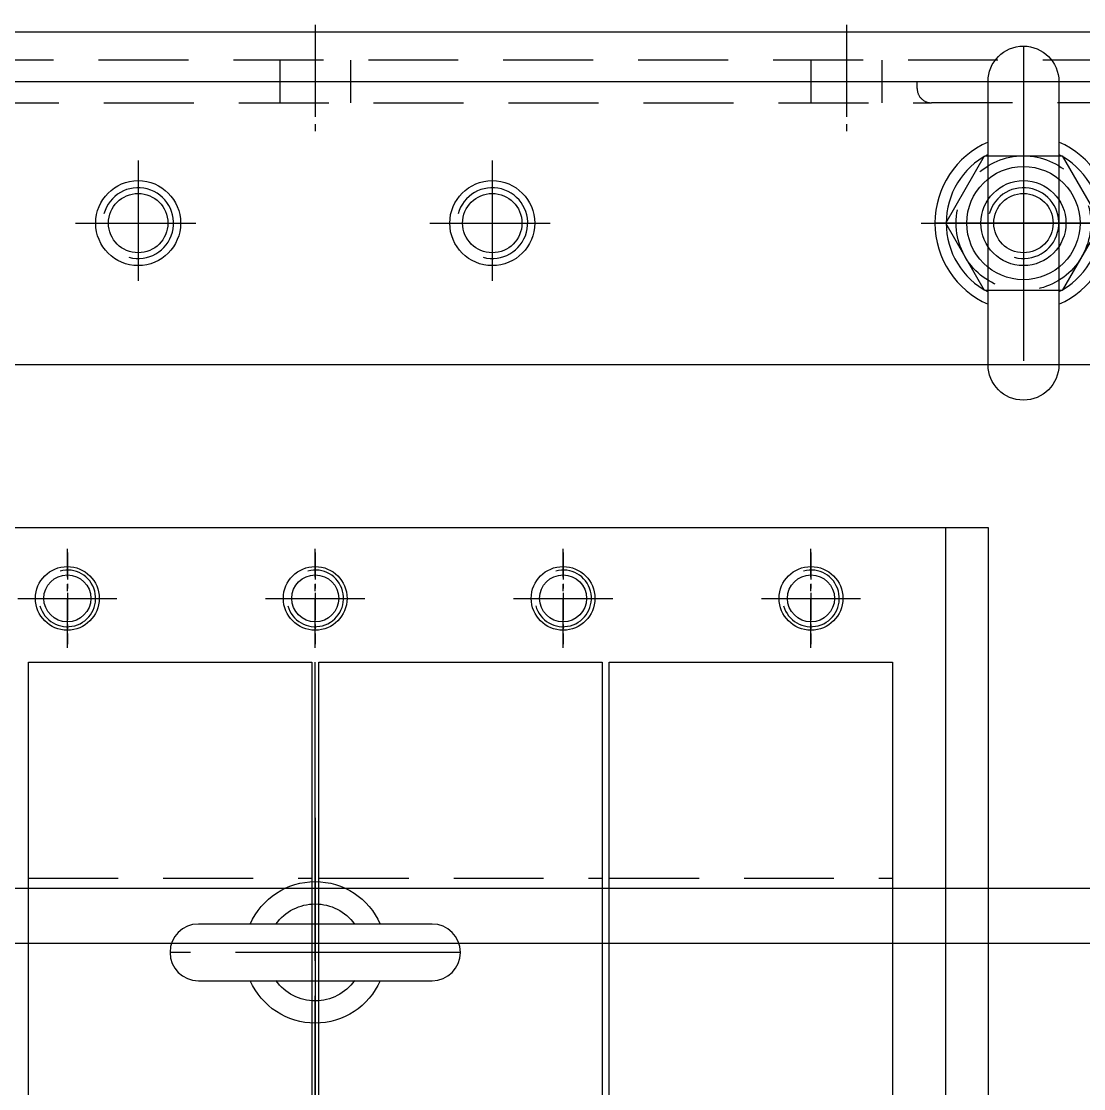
# Model space of a CAD drawing. Header units: millimetres. Extents: x 282 to 14566, y -4134 to 5341.
# Drawn here: x 8524.7 to 8674.7, y 1901.1 to 2051.8 of the extents above; entities that cross this region are included whole.
import ezdxf

# ---------------------------------------------------------------- set-up
doc = ezdxf.new("R2010")
doc.units = ezdxf.units.MM
for name, pattern in [('CENTER', [50.8, 31.75, -6.35, 6.35, -6.35]), ('CENTER1', [10, 7, -1, 1, -1]), ('CENTER2', [28.575, 19.05, -3.175, 3.175, -3.175]), ('CENTERX2', [101.6, 63.5, -12.7, 12.7, -12.7]), ('HIDDEN2', [4.7625, 3.175, -1.5875]), ('HIDDENX2', [19.05, 12.7, -6.35])]:
    doc.linetypes.add(name, pattern=pattern)
doc.layers.add('CENTER', color=1, linetype='CENTER')
doc.layers.add('THIN', color=3, linetype='Continuous')

# ---------------------------------------------------------------- blocks, each defined once
blk = doc.blocks.new('A$C6FBE51B6')
at = {"color": 1, "linetype": 'CENTERX2'}
blk.add_line((-135, 91.25), (-135, -91.25), dxfattribs=at)
at = {"color": 1}
blk.add_lwpolyline([(-219, -48.5), (-51, -48.5, 0.414214), (-33, -30.5), (-33, 30.5, 0.414214), (-51, 48.5), (-219, 48.5, 0.414214), (-237, 30.5), (-237, 22, -0.414214), (-247, 12), (-285, 12), (-285, 59.25), (-282, 59.25), (-260, 81.25), (-10, 81.25), (0, 71.25), (0, -71.25), (-10, -81.25), (-260, -81.25), (-282, -59.25), (-285, -59.25), (-285, -12), (-247, -12, -0.414214), (-237, -22), (-237, -30.5, 0.414214)], format="xyb", close=True, dxfattribs=at)
blk = doc.blocks.new('A$C39391581')
blk.add_blockref('A$C6FBE51B6', (135, 0))
blk = doc.blocks.new('A$C02164809')
at = {"color": 1, "linetype": 'CENTERX2'}
blk.add_line((0, 99), (0, -99), dxfattribs=at)
at = {"color": 3}
blk.add_lwpolyline([(-134, 89), (134, 89), (144, 79), (144, -79), (134, -89), (-134, -89), (-144, -79), (-144, 79)], close=True, dxfattribs=at)
blk = doc.blocks.new('A$C41625270')
at = {"xscale": -1}
for name in ['A$C02164809', 'A$C39391581']:
    blk.add_blockref(name, (0, 0), dxfattribs=at)
blk = doc.blocks.new('A$C36744CA9')
at = {"color": 1, "linetype": 'CENTERX2'}
blk.add_line((-56.18, -149.14), (-56.18, 92.86), dxfattribs=at)
at = {"color": 2, "linetype": 'HIDDENX2'}
for p, q in [((-96.68, 62.36), (-56.68, 62.36)), ((-55.68, 62.36), (-15.68, 62.36)), ((-14.68, 62.36), (25.32, 62.36))]:
    blk.add_line(p, q, dxfattribs=at)
at = {"color": 250}
for points in [[(-96.68, 92.86), (-56.68, 92.86), (-56.68, -27.14), (-96.68, -27.14)], [(-55.68, 92.86), (-15.68, 92.86), (-15.68, -27.14), (-55.68, -27.14)], [(-14.68, 92.86), (25.32, 92.86), (25.32, -27.14), (-14.68, -27.14)]]:
    blk.add_lwpolyline(points, close=True, dxfattribs=at)
blk = doc.blocks.new('A$C5E9A6275')
blk.add_lwpolyline([(-16.5, 4), (16.5, 4, -1), (16.5, -4), (-16.5, -4, -1)], format="xyb", close=True)
for radius, start, end in [(10, 23.5782, 156.4218), (6.84, 35.7584, 144.2416), (10, 203.5782, 336.4218), (6.84, 215.7584, 324.2416)]:
    blk.add_arc((0, 0), radius, start, end)
at = {"layer": 'CENTER'}
for p, q in [((0, 10), (0, -10)), ((-20.5, 0), (20.5, 0))]:
    blk.add_line(p, q, dxfattribs=at)
blk = doc.blocks.new('A$C2E716B39')
at = {"color": 3}
for p, q in [((-63.12, -186.6), (-63.12, 93.4)), ((-57.12, -186.6), (-57.12, 93.4)), ((126.88, -186.6), (-63.12, -186.6))]:
    blk.add_line(p, q, dxfattribs=at)
at = {"color": 1, "linetype": 'CENTER2', "ltscale": 0.2}
for p, q in [((-38.12, -183.09), (-38.12, -170.11)), ((-3.12, -183.09), (-3.12, -170.11)), ((31.88, -183.09), (31.88, -170.11)), ((66.88, -183.09), (66.88, -170.11)), ((-31.63, -176.6), (-44.61, -176.6)), ((3.37, -176.6), (-9.61, -176.6)), ((38.37, -176.6), (25.39, -176.6)), ((73.37, -176.6), (60.39, -176.6))]:
    blk.add_line(p, q, dxfattribs=at)
at = {"color": 3}
for centre in [(-38.12, -176.6), (-3.12, -176.6), (31.88, -176.6), (66.88, -176.6)]:
    blk.add_circle(centre, 4.5, dxfattribs=at)
at = {"xscale": -1, "rotation": 180}
blk.add_blockref('A$C5E9A6275', (31.88, -126.6), dxfattribs=at)
blk = doc.blocks.new('A$C5F6A19AC')
at = {"color": 30, "rotation": 180}
blk.add_blockref('A$C2E716B39', (31.88, -46.6), dxfattribs=at)
for name, p in [('A$C36744CA9', (56.18, 28.14)), ('A$C41625270', (0, 0))]:
    blk.add_blockref(name, p)
at = {"rotation": 180}
blk.add_blockref('A$C41625270', (0, 0), dxfattribs=at)
blk = doc.blocks.new('A$C065017E1')
at = {"color": 1, "linetype": 'CENTER1'}
for p, q in [((-360, 413), (-360, 427)), ((-325, 413), (-325, 427)), ((-290, 413), (-290, 427)), ((-255, 413), (-255, 427)), ((-367, 420), (-353, 420)), ((-332, 420), (-318, 420)), ((-297, 420), (-283, 420)), ((-262, 420), (-248, 420))]:
    blk.add_line(p, q, dxfattribs=at)
for centre in [(-350, 473), (-300, 473), (-225, 473)]:
    blk.add_circle(centre, 4.19)
at = {"ltscale": 10}
for centre in [(-360, 420), (-325, 420), (-290, 420), (-255, 420)]:
    blk.add_circle(centre, 3.32, dxfattribs=at)
at = {"layer": 'CENTER'}
for p, q in [((-350, 478), (-350, 468)), ((-300, 478), (-300, 468)), ((-225, 478), (-225, 468)), ((-355, 473), (-345, 473)), ((-305, 473), (-295, 473)), ((-230, 473), (-220, 473))]:
    blk.add_line(p, q, dxfattribs=at)
at = {"layer": 'THIN'}
for centre in [(-350, 473), (-300, 473), (-225, 473)]:
    blk.add_arc(centre, 5, 255, 165, dxfattribs=at)
at = {"layer": 'THIN', "ltscale": 10}
for centre in [(-360, 420), (-325, 420), (-290, 420), (-255, 420)]:
    blk.add_arc(centre, 4, 195, 105, dxfattribs=at)
blk = doc.blocks.new('A$C0EF939BE')
blk.add_lwpolyline([(-20, 5), (20, 5, -1), (20, -5), (-20, -5, -1)], format="xyb", close=True)
for radius, start, end in [(12.5, 23.5782, 156.4218), (10.91, 27.2772, 152.7228), (12.5, 203.5782, 336.4218), (10.91, 207.2772, 332.7228)]:
    blk.add_arc((0, 0), radius, start, end)
at = {"layer": 'CENTER'}
for p, q in [((0, 12.5), (0, -12.5)), ((-25, 0), (25, 0))]:
    blk.add_line(p, q, dxfattribs=at)
blk = doc.blocks.new('A$C44CD3016')
at = {"color": 1, "linetype": 'CENTER1'}
for p, q in [((-25, 24), (-25, 13)), ((50, 24), (50, 13))]:
    blk.add_line(p, q, dxfattribs=at)
at = {"color": 2, "linetype": 'HIDDEN2'}
for p, q in [((-30, 20), (-30, 17)), ((-20, 20), (-20, 17)), ((45, 20), (45, 17)), ((55, 20), (55, 17))]:
    blk.add_line(p, q, dxfattribs=at)
at = {"color": 2, "linetype": 'HIDDENX2'}
blk.add_line((-112, 17), (62, 17), dxfattribs=at)
at = {"color": 250, "linetype": 'CENTER1'}
for p, q in [((-50, 8.84), (-50, -8.84)), ((0, 8.84), (0, -8.84)), ((75, 8.84), (75, -8.84)), ((-58.84, 0), (-41.16, 0)), ((-8.84, 0), (8.84, 0)), ((66.16, 0), (83.84, 0))]:
    blk.add_line(p, q, dxfattribs=at)
at = {"color": 4}
blk.add_lwpolyline([(100, -20), (-150, -20), (-150, 20), (100, 20)], close=True, dxfattribs=at)
at = {"color": 2, "linetype": 'HIDDENX2'}
blk.add_lwpolyline([(100, 20), (100, -20), (99, -20, -0.414214), (97, -18), (97, 12.5, 0.414214), (92.5, 17), (62, 17, -0.414214), (60, 19), (60, 20)], format="xyb", close=True, dxfattribs=at)
blk.add_lwpolyline([(80.48, -9.5), (69.52, -9.5), (64.03, 0), (69.52, 9.5), (80.48, 9.5), (85.97, 0), (80.48, -9.5)], dxfattribs=at)
blk.add_circle((75, 0), 9.5, dxfattribs=at)
at = {"color": 250}
for centre in [(-50, 0), (0, 0), (75, 0)]:
    blk.add_circle(centre, 6, dxfattribs=at)
at = {"rotation": 270}
blk.add_blockref('A$C0EF939BE', (75, 0), dxfattribs=at)
blk = doc.blocks.new('A$C5C183642')
at = {"color": 1, "linetype": 'CENTER1'}
for p, q in [((-305, -8), (-305, 5)), ((-230, -8), (-230, 5))]:
    blk.add_line(p, q, dxfattribs=at)
at = {"color": 2, "linetype": 'HIDDENX2'}
for p, q in [((-310, -3), (-310, 0)), ((-300, -3), (-300, 0)), ((-235, -3), (-235, 0)), ((-225, -3), (-225, 0)), ((20, -3), (-630, -3))]:
    blk.add_line(p, q, dxfattribs=at)
at = {"color": 3}
blk.add_lwpolyline([(20, -40), (-630, -40), (-630, 0), (20, 0)], close=True, dxfattribs=at)
blk = doc.blocks.new('A$C664E0AA2')
at = {"color": 1, "linetype": 'CENTER'}
for p, q in [((-190, -82.56), (-190, -111.44)), ((-204.44, -97), (-175.56, -97))]:
    blk.add_line(p, q, dxfattribs=at)
at = {"color": 3}
blk.add_circle((-190, -97), 8, dxfattribs=at)
blk = doc.blocks.new('A$C13B9252F')
blk.add_lwpolyline([(-83, 12), (523, 12), (523, 52), (-83, 52)])

msp = doc.modelspace()

# ---------------------------------------------------------------- block references
for name, p in [('A$C664E0AA2', (8856.162, 2120.349)), ('A$C065017E1', (8891.162, 1550.349)), ('A$C13B9252F', (8331.162, 2038.349)), ('A$C44CD3016', (8591.162, 2023.349)), ('A$C5F6A19AC', (8566.162, 1840.349))]:
    msp.add_blockref(name, p)
at = {"xscale": -1, "rotation": 180}
msp.add_blockref('A$C5C183642', (8871.162, 2043.349), dxfattribs=at)

doc.saveas('drawing.dxf')
